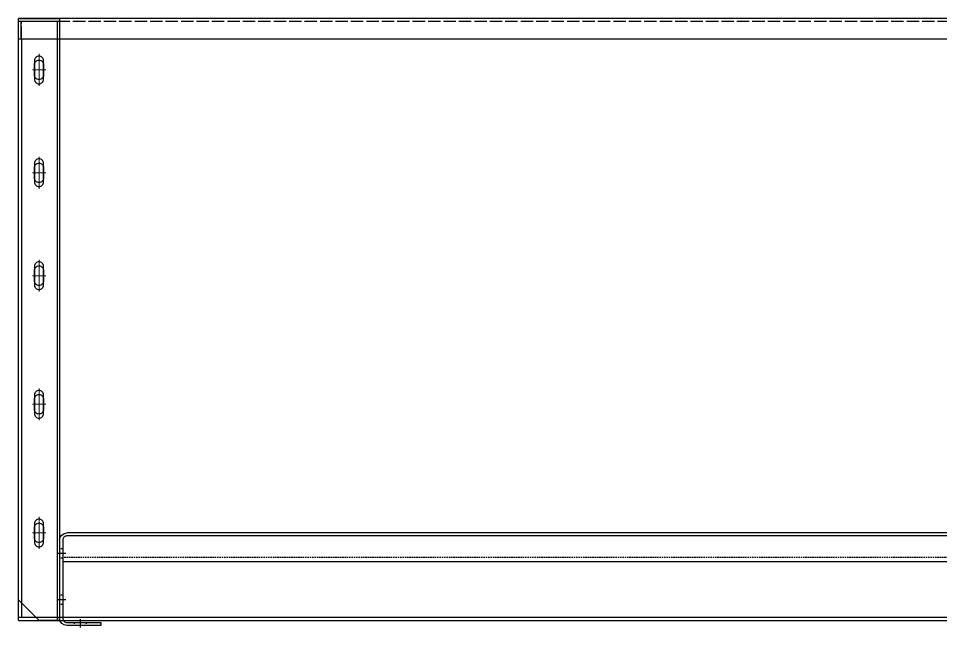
# Model space of a CAD drawing. Header units: millimetres. Extents: x 845401 to 948039, y 511594 to 550263.
# Drawn here: x 917064 to 917960, y 526052 to 526644 of the extents above; entities that cross this region are included whole.
import ezdxf

# ---------------------------------------------------------------- set-up
doc = ezdxf.new("R2010")
doc.units = ezdxf.units.MM
for name, pattern in [('ACAD_ISO02W100', [15, 12, -3]), ('CENTER', [0]), ('DASHED', [0.75, 0.5, -0.25])]:
    doc.linetypes.add(name, pattern=pattern)
doc.layers.add('00', color=7, linetype='Continuous')
doc.layers.add('虚线', color=4, linetype='ACAD_ISO02W100')
for name, color, linetype, lineweight in [('中心线', 1, 'CENTER', 9), ('标注线', 3, 'Continuous', 15), ('粗实线', 7, 'Continuous', 30)]:
    doc.layers.add(name, color=color, linetype=linetype, lineweight=lineweight)

# ---------------------------------------------------------------- blocks, each defined once
blk = doc.blocks.new('A$C790801E5')
at = {"layer": '粗实线', "color": 0, "linetype": 'ByBlock'}
for p, q in [((2, 1222), (2, 1255)), ((9, 1262), (85, 1262)), ((64, 1259), (64, 5)), ((92, 1255), (92, 9)), ((5, 1222), (2, 1222)), ((2, 42), (2, 9)), ((5, 42), (2, 42)), ((85, 2), (9, 2))]:
    blk.add_line(p, q, dxfattribs=at)
blk.add_lwpolyline([(5, 1222), (5, 1255, -0.414214), (9, 1259), (85, 1259, -0.414214), (89, 1255), (89, 9, -0.414214), (85, 5), (9, 5, -0.414214), (5, 9), (5, 42)], format="xyb", dxfattribs=at)
for centre, start, end in [((9, 1255), 90, 180), ((85, 1255), 0, 90), ((9, 9), 180, 270), ((85, 9), 270, 0)]:
    blk.add_arc(centre, 7, start, end, dxfattribs=at)
at = {"layer": '虚线', "color": 1, "linetype": 'CENTER', "ltscale": 3}
for p, q in [((27, 1256), (27, 1264)), ((72, 1256), (72, 1264)), ((8, 1242), (0, 1242)), ((8, 22), (0, 22)), ((27, 8), (27, 0)), ((72, 8), (72, 0))]:
    blk.add_line(p, q, dxfattribs=at)
at = {"layer": '虚线', "color": 4, "linetype": 'DASHED', "ltscale": 3}
for p, q in [((22.5, 1259), (22.5, 1262)), ((31.5, 1259), (31.5, 1262)), ((67.5, 1259), (67.5, 1262)), ((68.02, 1259), (68.02, 5)), ((76.5, 1259), (76.5, 1262)), ((5, 1247.75), (2, 1247.75)), ((5, 1236.25), (2, 1236.25)), ((5, 27.75), (2, 27.75)), ((5, 16.25), (2, 16.25)), ((22.5, 5), (22.5, 2)), ((31.5, 5), (31.5, 2)), ((67.5, 5), (67.5, 2)), ((76.5, 5), (76.5, 2))]:
    blk.add_line(p, q, dxfattribs=at)
blk = doc.blocks.new('A$C726C712A')
at = {"layer": '中心线', "ltscale": 3}
for p, q in [((11.5, 0, 0), (11.5, 13, 0)), ((0, 6.5, 0), (23, 6.5, 0))]:
    blk.add_line(p, q, dxfattribs=at)
at = {"layer": '粗实线', "elevation": 0}
blk.add_lwpolyline([(6.5, 11), (16.5, 11, -0.414214), (21, 6.5), (21, 6.5, -0.414214), (16.5, 2), (6.5, 2, -0.414214), (2, 6.5), (2, 6.5, -0.414214)], format="xyb", close=True, dxfattribs=at)
blk = doc.blocks.new('A$C63786812')
at = {"color": 0, "linetype": 'ByBlock'}
for p, q in [((2.5, 391.5, 0), (37.5, 391.5, 0)), ((2.5, 374, 0), (2.5, 391.5, 0)), ((37.5, 391.5, 0), (37.5, 9, 0)), ((2.5, 374, 0), (0, 374, 0))]:
    blk.add_line(p, q, dxfattribs=at)
at = {"color": 0, "linetype": 'ByBlock', "elevation": 0}
blk.add_lwpolyline([(0, 394), (40, 394), (40, 9), (20, 9), (0, 29)], close=True, dxfattribs=at)
at = {"color": 0, "linetype": 'ByBlock', "rotation": 90}
blk.add_blockref('A$C726C712A', (26.5, 207.5, 0), dxfattribs=at)
at = {"layer": '标注线', "rotation": 90}
for p in [(26.5, 332.5, 0), (26.5, 82.5, 0)]:
    blk.add_blockref('A$C726C712A', p, dxfattribs=at)
blk = doc.blocks.new('G$C2BF52051')
at = {"color": 0, "linetype": 'ByBlock'}
for p, q in [((2.5, 582.5, 0), (37.5, 582.5, 0)), ((2.5, 565, 0), (2.5, 582.5, 0)), ((37.5, 582.5, 0), (37.5, 0, 0)), ((2.5, 565, 0), (0, 565, 0))]:
    blk.add_line(p, q, dxfattribs=at)
at = {"color": 0, "linetype": 'ByBlock', "elevation": 0}
blk.add_lwpolyline([(0, 585), (40, 585), (40, 0), (20, 0), (0, 20)], close=True, dxfattribs=at)
at = {"color": 0, "linetype": 'ByBlock', "rotation": 90}
blk.add_blockref('A$C726C712A', (26.5, 198.5, 0), dxfattribs=at)
at = {"layer": '标注线', "rotation": 90}
for p in [(26.5, 523.5, 0), (26.5, 423.5, 0), (26.5, 323.5, 0), (26.5, 73.5, 0)]:
    blk.add_blockref('A$C726C712A', p, dxfattribs=at)
blk = doc.blocks.new('GZSF23SWW2')
at = {"layer": '中心线', "ltscale": 3}
for p, q in [((-12.5, 0), (18.5, 0)), ((3, -6.5), (3, 6.5))]:
    blk.add_line(p, q, dxfattribs=at)
at = {"layer": '粗实线'}
blk.add_lwpolyline([(-6, 4.5), (12, 4.5, -0.414214), (16.5, 0), (16.5, 0, -0.414214), (12, -4.5), (-6, -4.5, -0.414214), (-10.5, 0), (-10.5, 0, -0.414214)], format="xyb", close=True, dxfattribs=at)
blk = doc.blocks.new('G$C00A92C18')
at = {"color": 4, "linetype": 'DASHED'}
blk.add_line((0, 357.36), (0, 582), dxfattribs=at)
blk.add_line((0, 357.36), (0, 582), dxfattribs=at)
at = {"layer": '粗实线'}
for p, q in [((0, 0), (0, 585)), ((0, 585), (1340, 585)), ((1340, 0), (1340, 585)), ((0, 565), (1340, 565)), ((3, 3), (3, 565)), ((0, 0), (0, 357.36)), ((1340, 3), (0, 3)), ((1340, 0), (0, 0))]:
    blk.add_line(p, q, dxfattribs=at)
blk.add_lwpolyline([(1337, 565), (1337, 3)], dxfattribs=at)
at = {"layer": '虚线'}
for p, q in [((0, 582), (1340, 582)), ((3, 565), (3, 582)), ((1337, 565), (1337, 582))]:
    blk.add_line(p, q, dxfattribs=at)
at = {"extrusion": (0, 0, -1), "xscale": -1, "zscale": -1, "rotation": 270}
for p in [(-20, 532), (-1320, 532), (-20, 432), (-1320, 432), (-20, 332), (-1320, 332), (-20, 207), (-1320, 207), (-20, 82), (-1320, 82)]:
    blk.add_blockref('GZSF23SWW2', p, dxfattribs=at)
blk = doc.blocks.new('A$Ca8e583b1')
blk.add_blockref('G$C00A92C18', (0, 7))
at = {"xscale": -1}
blk.add_blockref('G$C2BF52051', (1340, 7, 0), dxfattribs=at)
at = {"color": 0, "linetype": 'ByBlock', "lineweight": -2}
blk.add_blockref('A$C63786812', (0, -2, 0), dxfattribs=at)
at = {"color": 0, "linetype": 'ByBlock', "lineweight": -2, "rotation": 90.00000000000001}
blk.add_blockref('A$C790801E5', (1302, 0), dxfattribs=at)

msp = doc.modelspace()

# ---------------------------------------------------------------- block references
at = {"layer": '00', "xscale": -1}
msp.add_blockref('A$Ca8e583b1', (918404.15, 526051.56), dxfattribs=at)

doc.saveas('drawing.dxf')
